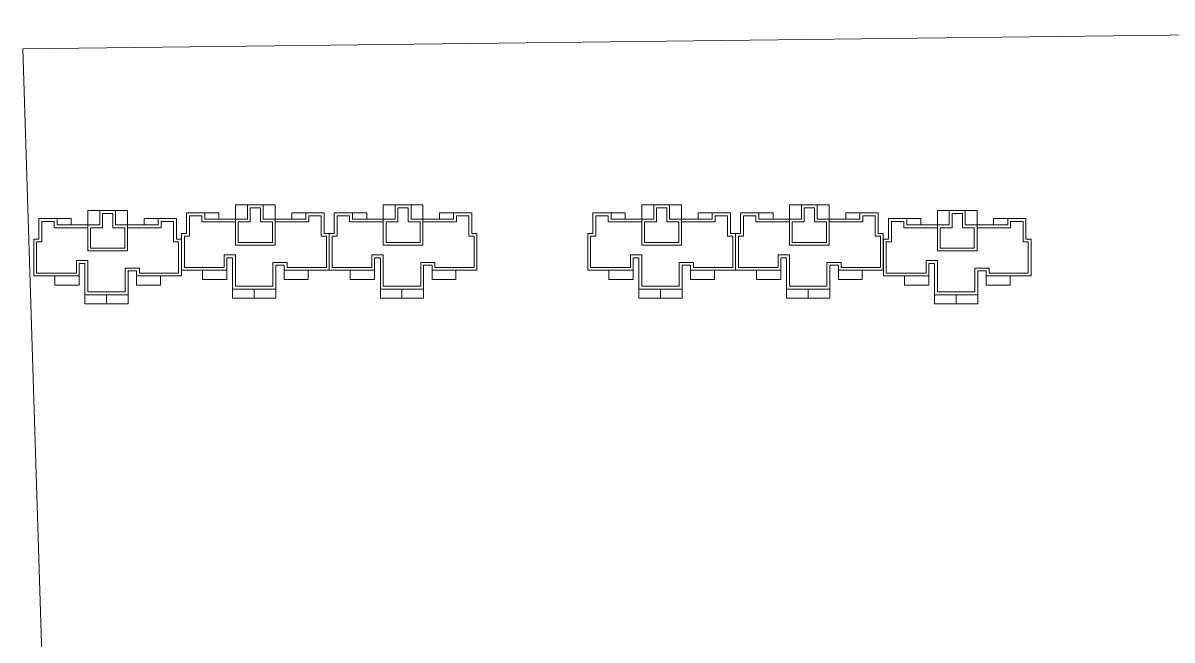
# Model space of a CAD drawing. Extents: x 65861 to 180383, y -19954 to 24543.
# Drawn here: x 120739 to 122762, y -10231 to -9145 of the extents above; entities that cross this region are included whole.
import ezdxf

# ---------------------------------------------------------------- set-up
doc = ezdxf.new("R2010")
doc.units = 0
doc.header["$LTSCALE"] = 1000
doc.header["$MEASUREMENT"] = 0
doc.layers.add('140', color=2, linetype='Continuous', lineweight=5)

msp = doc.modelspace()

# ---------------------------------------------------------------- linework, layer by layer
at = {"layer": '140', "color": 7}
for p, q in [((124533.6, -9145.5), (120739.4, -9191.2)), ((120739.4, -9191.2), (120877.5, -13663.5)), ((120853.4, -9500.6), (120853.4, -9475.6)), ((120853.4, -9475.6), (120874.4, -9475.6)), ((120874.4, -9500.6), (120874.4, -9475.6)), ((120874.4, -9475.6), (120902.4, -9475.6)), ((120897.4, -9480.6), (120879.4, -9480.6)), ((120879.4, -9480.6), (120879.4, -9505.6)), ((120897.4, -9505.6), (120897.4, -9480.6)), ((120902.4, -9475.6), (120902.4, -9500.6)), ((120902.4, -9475.6), (120923.4, -9475.6)), ((120923.4, -9475.6), (120923.4, -9500.6)), ((121027.4, -9479.6), (121059.4, -9479.6)), ((121027.4, -9515.6), (121027.4, -9479.6)), ((121032.4, -9520.6), (121032.4, -9484.6)), ((121032.4, -9484.6), (121054.4, -9484.6)), ((121054.4, -9484.6), (121054.4, -9495.6)), ((121059.4, -9479.6), (121059.4, -9490.6)), ((121059.4, -9479.6), (121084.4, -9479.6)), ((121084.4, -9479.6), (121084.4, -9490.6)), ((121113.4, -9490.6), (121113.4, -9465.6)), ((121113.4, -9465.6), (121134.4, -9465.6)), ((121134.4, -9490.6), (121134.4, -9465.6)), ((121134.4, -9465.6), (121162.4, -9465.6)), ((121157.4, -9470.6), (121139.4, -9470.6)), ((121139.4, -9470.6), (121139.4, -9495.6)), ((121157.4, -9495.6), (121157.4, -9470.6)), ((121162.4, -9465.6), (121162.4, -9490.6)), ((121162.4, -9465.6), (121183.4, -9465.6)), ((121183.4, -9465.6), (121183.4, -9490.6)), ((121212.4, -9490.6), (121212.4, -9479.6)), ((121212.4, -9479.6), (121237.4, -9479.6)), ((121237.4, -9490.6), (121237.4, -9479.6)), ((121237.4, -9479.6), (121269.4, -9479.6)), ((121242.4, -9495.6), (121242.4, -9484.6)), ((121242.4, -9484.6), (121264.4, -9484.6)), ((121264.4, -9484.6), (121264.4, -9520.6)), ((121269.4, -9479.6), (121269.4, -9515.6)), ((121287.4, -9479.6), (121319.4, -9479.6)), ((121287.4, -9515.6), (121287.4, -9479.6)), ((121292.4, -9520.6), (121292.4, -9484.6)), ((121292.4, -9484.6), (121314.4, -9484.6)), ((121314.4, -9484.6), (121314.4, -9495.6)), ((121319.4, -9479.6), (121319.4, -9490.6)), ((121319.4, -9479.6), (121344.4, -9479.6)), ((121344.4, -9479.6), (121344.4, -9490.6)), ((121373.4, -9490.6), (121373.4, -9465.6)), ((121373.4, -9465.6), (121394.4, -9465.6)), ((121394.4, -9490.6), (121394.4, -9465.6)), ((121394.4, -9465.6), (121422.4, -9465.6)), ((121417.4, -9470.6), (121399.4, -9470.6)), ((121399.4, -9470.6), (121399.4, -9495.6)), ((121417.4, -9495.6), (121417.4, -9470.6)), ((121422.4, -9465.6), (121422.4, -9490.6)), ((121422.4, -9465.6), (121443.4, -9465.6)), ((121443.4, -9465.6), (121443.4, -9490.6)), ((121472.4, -9490.6), (121472.4, -9479.6)), ((121472.4, -9479.6), (121497.4, -9479.6)), ((121497.4, -9490.6), (121497.4, -9479.6)), ((121497.4, -9479.6), (121529.4, -9479.6)), ((121502.4, -9495.6), (121502.4, -9484.6)), ((121502.4, -9484.6), (121524.4, -9484.6)), ((121524.4, -9484.6), (121524.4, -9520.6)), ((121529.4, -9479.6), (121529.4, -9515.6)), ((121742.6, -9479.6), (121774.6, -9479.6)), ((121742.6, -9515.6), (121742.6, -9479.6)), ((121747.6, -9520.6), (121747.6, -9484.6)), ((121747.6, -9484.6), (121769.6, -9484.6)), ((121769.6, -9484.6), (121769.6, -9495.6)), ((121774.6, -9479.6), (121774.6, -9490.6)), ((121774.6, -9479.6), (121799.6, -9479.6)), ((121799.6, -9479.6), (121799.6, -9490.6)), ((121828.6, -9490.6), (121828.6, -9465.6)), ((121828.6, -9465.6), (121849.6, -9465.6)), ((121849.6, -9490.6), (121849.6, -9465.6)), ((121849.6, -9465.6), (121877.6, -9465.6)), ((121872.6, -9470.6), (121854.6, -9470.6)), ((121854.6, -9470.6), (121854.6, -9495.6)), ((121872.6, -9495.6), (121872.6, -9470.6)), ((121877.6, -9465.6), (121877.6, -9490.6)), ((121877.6, -9465.6), (121898.6, -9465.6)), ((121898.6, -9465.6), (121898.6, -9490.6)), ((121927.6, -9490.6), (121927.6, -9479.6)), ((121927.6, -9479.6), (121952.6, -9479.6)), ((121952.6, -9490.6), (121952.6, -9479.6)), ((121952.6, -9479.6), (121984.6, -9479.6)), ((121957.6, -9495.6), (121957.6, -9484.6)), ((121957.6, -9484.6), (121979.6, -9484.6)), ((121979.6, -9484.6), (121979.6, -9520.6)), ((121984.6, -9479.6), (121984.6, -9515.6)), ((122002.6, -9479.6), (122034.6, -9479.6)), ((122002.6, -9515.6), (122002.6, -9479.6)), ((122007.6, -9520.6), (122007.6, -9484.6)), ((122007.6, -9484.6), (122029.6, -9484.6)), ((122029.6, -9484.6), (122029.6, -9495.6)), ((122034.6, -9479.6), (122034.6, -9490.6)), ((122034.6, -9479.6), (122059.6, -9479.6)), ((122059.6, -9479.6), (122059.6, -9490.6)), ((122088.6, -9490.6), (122088.6, -9465.6)), ((122088.6, -9465.6), (122109.6, -9465.6)), ((122109.6, -9490.6), (122109.6, -9465.6)), ((122109.6, -9465.6), (122137.6, -9465.6)), ((122132.6, -9470.6), (122114.6, -9470.6)), ((122114.6, -9470.6), (122114.6, -9495.6)), ((122132.6, -9495.6), (122132.6, -9470.6)), ((122137.6, -9465.6), (122137.6, -9490.6)), ((122137.6, -9465.6), (122158.6, -9465.6)), ((122158.6, -9465.6), (122158.6, -9490.6)), ((122187.6, -9490.6), (122187.6, -9479.6)), ((122187.6, -9479.6), (122212.6, -9479.6)), ((122212.6, -9490.6), (122212.6, -9479.6)), ((122212.6, -9479.6), (122244.6, -9479.6)), ((122217.6, -9495.6), (122217.6, -9484.6)), ((122217.6, -9484.6), (122239.6, -9484.6)), ((122239.6, -9484.6), (122239.6, -9520.6)), ((122244.6, -9479.6), (122244.6, -9515.6)), ((122348.9, -9500.6), (122348.9, -9475.6)), ((122348.9, -9475.6), (122369.9, -9475.6)), ((122369.9, -9500.6), (122369.9, -9475.6)), ((122369.9, -9475.6), (122397.9, -9475.6)), ((122392.9, -9480.6), (122374.9, -9480.6)), ((122374.9, -9480.6), (122374.9, -9505.6)), ((122392.9, -9505.6), (122392.9, -9480.6)), ((122397.9, -9475.6), (122397.9, -9500.6)), ((122397.9, -9475.6), (122418.9, -9475.6)), ((122418.9, -9475.6), (122418.9, -9500.6)), ((120767.4, -9489.6), (120799.4, -9489.6)), ((120767.4, -9525.6), (120767.4, -9489.6)), ((120772.4, -9530.6), (120772.4, -9494.6)), ((120772.4, -9494.6), (120794.4, -9494.6)), ((120794.4, -9494.6), (120794.4, -9505.6)), ((120794.4, -9505.6), (120853.4, -9505.6)), ((120799.4, -9489.6), (120799.4, -9500.6)), ((120799.4, -9489.6), (120824.4, -9489.6)), ((120799.4, -9500.6), (120874.4, -9500.6)), ((120824.4, -9489.6), (120824.4, -9500.6)), ((120853.4, -9500.6), (120853.4, -9546.6)), ((120858.4, -9505.6), (120858.4, -9541.6)), ((120879.4, -9505.6), (120858.4, -9505.6)), ((120918.4, -9505.6), (120897.4, -9505.6)), ((120902.4, -9500.6), (120977.4, -9500.6)), ((120918.4, -9541.6), (120918.4, -9505.6)), ((120923.4, -9546.6), (120923.4, -9500.6)), ((120923.4, -9505.6), (120982.4, -9505.6)), ((120952.4, -9500.6), (120952.4, -9489.6)), ((120952.4, -9489.6), (120977.4, -9489.6)), ((120977.4, -9500.6), (120977.4, -9489.6)), ((120977.4, -9489.6), (121009.4, -9489.6)), ((120982.4, -9505.6), (120982.4, -9494.6)), ((120982.4, -9494.6), (121004.4, -9494.6)), ((121004.4, -9494.6), (121004.4, -9530.6)), ((121009.4, -9489.6), (121009.4, -9525.6)), ((121054.4, -9495.6), (121113.4, -9495.6)), ((121059.4, -9490.6), (121134.4, -9490.6)), ((121113.4, -9490.6), (121113.4, -9536.6)), ((121118.4, -9495.6), (121118.4, -9531.6)), ((121139.4, -9495.6), (121118.4, -9495.6)), ((121178.4, -9495.6), (121157.4, -9495.6)), ((121162.4, -9490.6), (121237.4, -9490.6)), ((121178.4, -9531.6), (121178.4, -9495.6)), ((121183.4, -9536.6), (121183.4, -9490.6)), ((121183.4, -9495.6), (121242.4, -9495.6)), ((121314.4, -9495.6), (121373.4, -9495.6)), ((121319.4, -9490.6), (121394.4, -9490.6)), ((121373.4, -9490.6), (121373.4, -9536.6)), ((121378.4, -9495.6), (121378.4, -9531.6)), ((121399.4, -9495.6), (121378.4, -9495.6)), ((121438.4, -9495.6), (121417.4, -9495.6)), ((121422.4, -9490.6), (121497.4, -9490.6)), ((121438.4, -9531.6), (121438.4, -9495.6)), ((121443.4, -9536.6), (121443.4, -9490.6)), ((121443.4, -9495.6), (121502.4, -9495.6)), ((121769.6, -9495.6), (121828.6, -9495.6)), ((121774.6, -9490.6), (121849.6, -9490.6)), ((121828.6, -9490.6), (121828.6, -9536.6)), ((121833.6, -9495.6), (121833.6, -9531.6)), ((121854.6, -9495.6), (121833.6, -9495.6)), ((121893.6, -9495.6), (121872.6, -9495.6)), ((121877.6, -9490.6), (121952.6, -9490.6)), ((121893.6, -9531.6), (121893.6, -9495.6)), ((121898.6, -9536.6), (121898.6, -9490.6)), ((121898.6, -9495.6), (121957.6, -9495.6)), ((122029.6, -9495.6), (122088.6, -9495.6)), ((122034.6, -9490.6), (122109.6, -9490.6)), ((122088.6, -9490.6), (122088.6, -9536.6)), ((122093.6, -9495.6), (122093.6, -9531.6)), ((122114.6, -9495.6), (122093.6, -9495.6)), ((122153.6, -9495.6), (122132.6, -9495.6)), ((122137.6, -9490.6), (122212.6, -9490.6)), ((122153.6, -9531.6), (122153.6, -9495.6)), ((122158.6, -9536.6), (122158.6, -9490.6)), ((122158.6, -9495.6), (122217.6, -9495.6)), ((122262.9, -9489.6), (122294.9, -9489.6)), ((122262.9, -9525.6), (122262.9, -9489.6)), ((122267.9, -9530.6), (122267.9, -9494.6)), ((122267.9, -9494.6), (122289.9, -9494.6)), ((122289.9, -9494.6), (122289.9, -9505.6)), ((122289.9, -9505.6), (122348.9, -9505.6)), ((122294.9, -9489.6), (122294.9, -9500.6)), ((122294.9, -9489.6), (122319.9, -9489.6)), ((122294.9, -9500.6), (122369.9, -9500.6)), ((122319.9, -9489.6), (122319.9, -9500.6)), ((122348.9, -9500.6), (122348.9, -9546.6)), ((122353.9, -9505.6), (122353.9, -9541.6)), ((122374.9, -9505.6), (122353.9, -9505.6)), ((122413.9, -9505.6), (122392.9, -9505.6)), ((122397.9, -9500.6), (122472.9, -9500.6)), ((122413.9, -9541.6), (122413.9, -9505.6)), ((122418.9, -9546.6), (122418.9, -9500.6)), ((122418.9, -9505.6), (122477.9, -9505.6)), ((122447.9, -9500.6), (122447.9, -9489.6)), ((122447.9, -9489.6), (122472.9, -9489.6)), ((122472.9, -9500.6), (122472.9, -9489.6)), ((122472.9, -9489.6), (122504.9, -9489.6)), ((122477.9, -9505.6), (122477.9, -9494.6)), ((122477.9, -9494.6), (122499.9, -9494.6)), ((122499.9, -9494.6), (122499.9, -9530.6)), ((122504.9, -9489.6), (122504.9, -9525.6)), ((120758.4, -9590.6), (120758.4, -9525.6)), ((120758.4, -9525.6), (120767.4, -9525.6)), ((121009.4, -9525.6), (121018.4, -9525.6)), ((121018.4, -9580.6), (121018.4, -9515.6)), ((121018.4, -9515.6), (121027.4, -9515.6)), ((121018.4, -9525.6), (121018.4, -9590.6)), ((121023.4, -9575.6), (121023.4, -9520.6)), ((121023.4, -9520.6), (121032.4, -9520.6)), ((121264.4, -9520.6), (121273.4, -9520.6)), ((121269.4, -9515.6), (121278.4, -9515.6)), ((121273.4, -9520.6), (121273.4, -9575.6)), ((121278.4, -9580.6), (121278.4, -9515.6)), ((121278.4, -9515.6), (121287.4, -9515.6)), ((121278.4, -9515.6), (121278.4, -9580.6)), ((121283.4, -9575.6), (121283.4, -9520.6)), ((121283.4, -9520.6), (121292.4, -9520.6)), ((121524.4, -9520.6), (121533.4, -9520.6)), ((121529.4, -9515.6), (121538.4, -9515.6)), ((121533.4, -9520.6), (121533.4, -9575.6)), ((121538.4, -9515.6), (121538.4, -9580.6)), ((121733.6, -9580.6), (121733.6, -9515.6)), ((121733.6, -9515.6), (121742.6, -9515.6)), ((121738.6, -9575.6), (121738.6, -9520.6)), ((121738.6, -9520.6), (121747.6, -9520.6)), ((121979.6, -9520.6), (121988.6, -9520.6)), ((121984.6, -9515.6), (121993.6, -9515.6)), ((121988.6, -9520.6), (121988.6, -9575.6)), ((121993.6, -9580.6), (121993.6, -9515.6)), ((121993.6, -9515.6), (122002.6, -9515.6)), ((121993.6, -9515.6), (121993.6, -9580.6)), ((121998.6, -9575.6), (121998.6, -9520.6)), ((121998.6, -9520.6), (122007.6, -9520.6)), ((122239.6, -9520.6), (122248.6, -9520.6)), ((122244.6, -9515.6), (122253.6, -9515.6)), ((122248.6, -9520.6), (122248.6, -9575.6)), ((122253.6, -9515.6), (122253.6, -9580.6)), ((122253.9, -9590.6), (122253.9, -9525.6)), ((122253.9, -9525.6), (122262.9, -9525.6)), ((122504.9, -9525.6), (122513.9, -9525.6)), ((122513.9, -9525.6), (122513.9, -9590.6)), ((120763.4, -9585.6), (120763.4, -9530.6)), ((120763.4, -9530.6), (120772.4, -9530.6)), ((120858.4, -9541.6), (120918.4, -9541.6)), ((121004.4, -9530.6), (121013.4, -9530.6)), ((121013.4, -9530.6), (121013.4, -9585.6)), ((121113.4, -9536.6), (121183.4, -9536.6)), ((121118.4, -9531.6), (121178.4, -9531.6)), ((121373.4, -9536.6), (121443.4, -9536.6)), ((121378.4, -9531.6), (121438.4, -9531.6)), ((121828.6, -9536.6), (121898.6, -9536.6)), ((121833.6, -9531.6), (121893.6, -9531.6)), ((122088.6, -9536.6), (122158.6, -9536.6)), ((122093.6, -9531.6), (122153.6, -9531.6)), ((122258.9, -9585.6), (122258.9, -9530.6)), ((122258.9, -9530.6), (122267.9, -9530.6)), ((122353.9, -9541.6), (122413.9, -9541.6)), ((122499.9, -9530.6), (122508.9, -9530.6)), ((122508.9, -9530.6), (122508.9, -9585.6)), ((120853.4, -9563.6), (120833.4, -9563.6)), ((120833.4, -9563.6), (120833.4, -9585.6)), ((120853.4, -9546.6), (120923.4, -9546.6)), ((120853.4, -9618.6), (120853.4, -9563.6)), ((121113.4, -9553.6), (121093.4, -9553.6)), ((121093.4, -9553.6), (121093.4, -9575.6)), ((121108.4, -9558.6), (121098.4, -9558.6)), ((121098.4, -9558.6), (121098.4, -9580.6)), ((121108.4, -9613.6), (121108.4, -9558.6)), ((121113.4, -9608.6), (121113.4, -9553.6)), ((121204.4, -9566.6), (121179.4, -9566.6)), ((121179.4, -9566.6), (121179.4, -9608.6)), ((121204.4, -9575.6), (121204.4, -9566.6)), ((121373.4, -9553.6), (121353.4, -9553.6)), ((121353.4, -9553.6), (121353.4, -9575.6)), ((121368.4, -9558.6), (121358.4, -9558.6)), ((121358.4, -9558.6), (121358.4, -9580.6)), ((121368.4, -9613.6), (121368.4, -9558.6)), ((121373.4, -9608.6), (121373.4, -9553.6)), ((121464.4, -9566.6), (121439.4, -9566.6)), ((121439.4, -9566.6), (121439.4, -9608.6)), ((121464.4, -9575.6), (121464.4, -9566.6)), ((121828.6, -9553.6), (121808.6, -9553.6)), ((121808.6, -9553.6), (121808.6, -9575.6)), ((121823.6, -9558.6), (121813.6, -9558.6)), ((121813.6, -9558.6), (121813.6, -9580.6)), ((121823.6, -9613.6), (121823.6, -9558.6)), ((121828.6, -9608.6), (121828.6, -9553.6)), ((121919.6, -9566.6), (121894.6, -9566.6)), ((121894.6, -9566.6), (121894.6, -9608.6)), ((121919.6, -9575.6), (121919.6, -9566.6)), ((122088.6, -9553.6), (122068.6, -9553.6)), ((122068.6, -9553.6), (122068.6, -9575.6)), ((122083.6, -9558.6), (122073.6, -9558.6)), ((122073.6, -9558.6), (122073.6, -9580.6)), ((122083.6, -9613.6), (122083.6, -9558.6)), ((122088.6, -9608.6), (122088.6, -9553.6)), ((122179.6, -9566.6), (122154.6, -9566.6)), ((122154.6, -9566.6), (122154.6, -9608.6)), ((122179.6, -9575.6), (122179.6, -9566.6)), ((122348.9, -9563.6), (122328.9, -9563.6)), ((122328.9, -9563.6), (122328.9, -9585.6)), ((122348.9, -9546.6), (122418.9, -9546.6)), ((122348.9, -9618.6), (122348.9, -9563.6)), ((120833.4, -9585.6), (120763.4, -9585.6)), ((120848.4, -9568.6), (120838.4, -9568.6)), ((120838.4, -9568.6), (120838.4, -9590.6)), ((120848.4, -9623.6), (120848.4, -9568.6)), ((120944.4, -9576.6), (120919.4, -9576.6)), ((120919.4, -9576.6), (120919.4, -9618.6)), ((120939.4, -9581.6), (120924.4, -9581.6)), ((120924.4, -9581.6), (120924.4, -9623.6)), ((120939.4, -9590.6), (120939.4, -9581.6)), ((120944.4, -9585.6), (120944.4, -9576.6)), ((121013.4, -9585.6), (120944.4, -9585.6)), ((121098.4, -9580.6), (121018.4, -9580.6)), ((121093.4, -9575.6), (121023.4, -9575.6)), ((121055.4, -9580.6), (121055.4, -9596.6)), ((121098.4, -9596.6), (121098.4, -9580.6)), ((121199.4, -9571.6), (121184.4, -9571.6)), ((121184.4, -9571.6), (121184.4, -9613.6)), ((121199.4, -9580.6), (121199.4, -9571.6)), ((121278.4, -9580.6), (121199.4, -9580.6)), ((121199.4, -9596.6), (121199.4, -9580.6)), ((121273.4, -9575.6), (121204.4, -9575.6)), ((121241.4, -9580.6), (121241.4, -9596.6)), ((121358.4, -9580.6), (121278.4, -9580.6)), ((121353.4, -9575.6), (121283.4, -9575.6)), ((121315.4, -9580.6), (121315.4, -9596.6)), ((121358.4, -9596.6), (121358.4, -9580.6)), ((121459.4, -9571.6), (121444.4, -9571.6)), ((121444.4, -9571.6), (121444.4, -9613.6)), ((121459.4, -9580.6), (121459.4, -9571.6)), ((121538.4, -9580.6), (121459.4, -9580.6)), ((121459.4, -9596.6), (121459.4, -9580.6)), ((121533.4, -9575.6), (121464.4, -9575.6)), ((121501.4, -9580.6), (121501.4, -9596.6)), ((121813.6, -9580.6), (121733.6, -9580.6)), ((121808.6, -9575.6), (121738.6, -9575.6)), ((121770.6, -9580.6), (121770.6, -9596.6)), ((121813.6, -9596.6), (121813.6, -9580.6)), ((121914.6, -9571.6), (121899.6, -9571.6)), ((121899.6, -9571.6), (121899.6, -9613.6)), ((121914.6, -9580.6), (121914.6, -9571.6)), ((121993.6, -9580.6), (121914.6, -9580.6)), ((121914.6, -9596.6), (121914.6, -9580.6)), ((121988.6, -9575.6), (121919.6, -9575.6)), ((121956.6, -9580.6), (121956.6, -9596.6)), ((122073.6, -9580.6), (121993.6, -9580.6)), ((122068.6, -9575.6), (121998.6, -9575.6)), ((122030.6, -9580.6), (122030.6, -9596.6)), ((122073.6, -9596.6), (122073.6, -9580.6)), ((122174.6, -9571.6), (122159.6, -9571.6)), ((122159.6, -9571.6), (122159.6, -9613.6)), ((122174.6, -9580.6), (122174.6, -9571.6)), ((122253.6, -9580.6), (122174.6, -9580.6)), ((122174.6, -9596.6), (122174.6, -9580.6)), ((122248.6, -9575.6), (122179.6, -9575.6)), ((122216.6, -9580.6), (122216.6, -9596.6)), ((122328.9, -9585.6), (122258.9, -9585.6)), ((122343.9, -9568.6), (122333.9, -9568.6)), ((122333.9, -9568.6), (122333.9, -9590.6)), ((122343.9, -9623.6), (122343.9, -9568.6)), ((122439.9, -9576.6), (122414.9, -9576.6)), ((122414.9, -9576.6), (122414.9, -9618.6)), ((122434.9, -9581.6), (122419.9, -9581.6)), ((122419.9, -9581.6), (122419.9, -9623.6)), ((122434.9, -9590.6), (122434.9, -9581.6)), ((122439.9, -9585.6), (122439.9, -9576.6)), ((122508.9, -9585.6), (122439.9, -9585.6)), ((120838.4, -9590.6), (120758.4, -9590.6)), ((120795.4, -9590.6), (120795.4, -9606.6)), ((120795.4, -9606.6), (120838.4, -9606.6)), ((120838.4, -9606.6), (120838.4, -9590.6)), ((121018.4, -9590.6), (120939.4, -9590.6)), ((120939.4, -9606.6), (120939.4, -9590.6)), ((120981.4, -9606.6), (120939.4, -9606.6)), ((120981.4, -9590.6), (120981.4, -9606.6)), ((121055.4, -9596.6), (121098.4, -9596.6)), ((121241.4, -9596.6), (121199.4, -9596.6)), ((121315.4, -9596.6), (121358.4, -9596.6)), ((121501.4, -9596.6), (121459.4, -9596.6)), ((121770.6, -9596.6), (121813.6, -9596.6)), ((121956.6, -9596.6), (121914.6, -9596.6)), ((122030.6, -9596.6), (122073.6, -9596.6)), ((122216.6, -9596.6), (122174.6, -9596.6)), ((122333.9, -9590.6), (122253.9, -9590.6)), ((122290.9, -9590.6), (122290.9, -9606.6)), ((122290.9, -9606.6), (122333.9, -9606.6)), ((122333.9, -9606.6), (122333.9, -9590.6)), ((122513.9, -9590.6), (122434.9, -9590.6)), ((122434.9, -9606.6), (122434.9, -9590.6)), ((122476.9, -9606.6), (122434.9, -9606.6)), ((122476.9, -9590.6), (122476.9, -9606.6)), ((120924.4, -9623.6), (120848.4, -9623.6)), ((120848.4, -9639.6), (120848.4, -9623.6)), ((120919.4, -9618.6), (120853.4, -9618.6)), ((120886.4, -9623.6), (120886.4, -9639.6)), ((120924.4, -9623.6), (120924.4, -9639.6)), ((121184.4, -9613.6), (121108.4, -9613.6)), ((121108.4, -9629.6), (121108.4, -9613.6)), ((121179.4, -9608.6), (121113.4, -9608.6)), ((121146.4, -9613.6), (121146.4, -9629.6)), ((121184.4, -9613.6), (121184.4, -9629.6)), ((121444.4, -9613.6), (121368.4, -9613.6)), ((121368.4, -9629.6), (121368.4, -9613.6)), ((121439.4, -9608.6), (121373.4, -9608.6)), ((121406.4, -9613.6), (121406.4, -9629.6)), ((121444.4, -9613.6), (121444.4, -9629.6)), ((121899.6, -9613.6), (121823.6, -9613.6)), ((121823.6, -9629.6), (121823.6, -9613.6)), ((121894.6, -9608.6), (121828.6, -9608.6)), ((121861.6, -9613.6), (121861.6, -9629.6)), ((121899.6, -9613.6), (121899.6, -9629.6)), ((122159.6, -9613.6), (122083.6, -9613.6)), ((122083.6, -9629.6), (122083.6, -9613.6)), ((122154.6, -9608.6), (122088.6, -9608.6)), ((122121.6, -9613.6), (122121.6, -9629.6)), ((122159.6, -9613.6), (122159.6, -9629.6)), ((122419.9, -9623.6), (122343.9, -9623.6)), ((122343.9, -9639.6), (122343.9, -9623.6)), ((122414.9, -9618.6), (122348.9, -9618.6)), ((122381.9, -9623.6), (122381.9, -9639.6)), ((122419.9, -9623.6), (122419.9, -9639.6)), ((120924.4, -9639.6), (120848.4, -9639.6)), ((121184.4, -9629.6), (121108.4, -9629.6)), ((121444.4, -9629.6), (121368.4, -9629.6)), ((121899.6, -9629.6), (121823.6, -9629.6)), ((122159.6, -9629.6), (122083.6, -9629.6)), ((122419.9, -9639.6), (122343.9, -9639.6))]:
    msp.add_line(p, q, dxfattribs=at)

doc.saveas('drawing.dxf')
